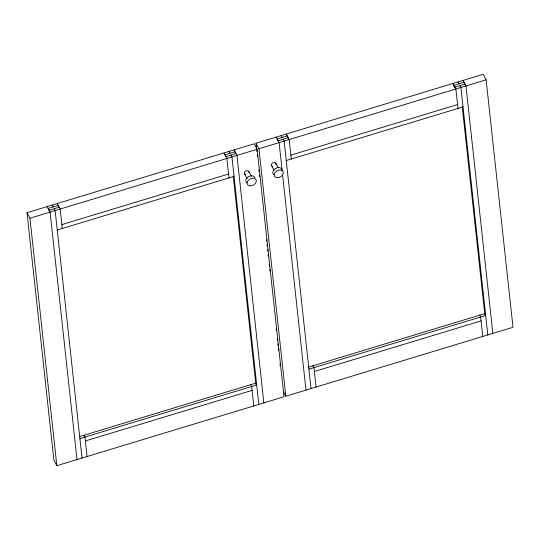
<?xml version="1.0" encoding="UTF-8"?>
<svg xmlns="http://www.w3.org/2000/svg" width="540" height="540" viewBox="0 0 540 540"><rect width="100%" height="100%" fill="white"/><g stroke="black" fill="none" stroke-linecap="round" stroke-linejoin="round"><path stroke-width="0.81" d="M27 212.706L254.171 143.782L257.114 149.29L284 396.772L56.828 465.696L53.885 460.188L27 212.706L29.943 218.214L56.828 465.696M256.912 151.585L256 143.228L483.172 74.304L486.115 79.812L513 327.294L285.829 396.218L283.257 391.399M48.134 208.427L58.212 205.369M224.924 154.791L235.001 151.733M277.135 138.949L287.213 135.891M464.002 82.256L453.924 85.313L454.1 86.947M49.113 210.263L59.191 207.212M225.902 156.627L235.98 153.569M278.113 140.785L288.191 137.727M454.903 87.149L464.981 84.092M29.943 218.214L257.114 149.29M256 143.228L258.944 148.736L486.115 79.812M61.864 224.6L228.575 174.022M290.864 155.122L457.576 104.537M57.247 230.02L234.036 176.378M286.247 160.535L463.037 106.9M79.643 436.556L255.717 383.137L256.696 384.973L79.907 438.608M308.644 367.072L484.718 313.652L485.696 315.488L308.907 369.131M85.367 440.971L252.079 390.386M314.368 371.493L481.079 320.909M463.016 80.419L465.966 85.928L492.851 333.41M463.887 82.289L464.866 84.125M457.981 81.945L458.96 83.781M459.945 85.617L460.924 87.453L487.809 334.935M455.018 87.109L454.039 85.273L454.214 86.913M452.945 83.471L455.888 88.985L458.001 108.425M479.675 315.185L480.661 317.021L482.774 336.467M286.227 134.055L289.177 139.563L291.283 159.01M287.098 135.925L288.077 137.761M281.192 135.581L282.17 137.423M283.156 139.259L284.135 141.095L311.02 388.577M278.228 140.751L277.25 138.915L277.425 140.549M276.156 137.113L279.099 142.621L282.096 170.215M275.832 163.222L278.087 167.447M271.472 165.497L274.111 170.424M248.812 171.423L251.444 176.351M234.016 149.897L236.959 155.405L263.844 402.887M234.887 151.767L235.865 153.603M244.451 173.698L247.084 178.625M228.98 151.423L229.959 153.259M230.945 155.095L231.923 156.938L258.809 404.42M225.038 154.757L226.017 156.593M223.938 152.955L226.888 158.463L229.001 177.91M312.964 365.762L313.949 367.598L316.062 387.045M250.675 384.662L251.66 386.498L253.773 405.945M57.227 203.533L60.17 209.048L62.282 228.488M58.097 205.409L59.076 207.245M52.191 205.065L53.17 206.901M54.155 208.737L55.134 210.573L82.019 458.055M49.228 210.229L48.249 208.393L48.425 210.033M47.149 206.591L50.099 212.105L76.984 459.581M83.963 435.247L84.942 437.083L87.055 456.53M462.213 106.522L484.832 314.705M282.548 174.393L305.984 390.103M258.944 148.736L285.829 396.218M257.276 154.933L257.452 156.607M258.91 169.978L259.092 171.653M259.45 175.001L259.632 176.668M266.45 239.375L266.625 241.049M266.99 244.391L267.172 246.065M267.536 249.413L267.719 251.08M268.083 254.428L268.265 256.095M269.17 264.458L269.352 266.132M269.716 269.474L269.899 271.148M276.163 328.84L276.345 330.507M277.256 338.87L277.439 340.544M277.803 343.886L277.978 345.56M278.343 348.901L278.525 350.575M279.983 363.953L280.159 365.627M233.213 176L255.832 384.183M246.942 182.857A4.914 3.456 -28.1 0 1 248.306 176.816A4.914 3.456 -28.1 0 1 254.927 177.775M245.646 174.454A2.457 1.728 -28.1 0 1 244.458 172.442A2.457 1.728 -28.1 0 1 247.239 170.647A2.457 1.728 -28.1 0 1 248.906 172.341M274.016 174.697A4.914 3.456 -28.1 0 1 275.805 168.345A4.914 3.456 -28.1 0 1 282.042 170.444M271.755 165.854A2.457 1.728 -28.1 0 1 273.463 162.581A2.457 1.728 -28.1 0 1 275.751 164.646M272.666 166.253A2.457 1.728 -28.1 0 1 272.16 166.111M250.25 185.875A4.914 3.456 -28.1 0 0 256.237 180.225A4.914 3.456 -28.1 0 0 248.616 180.043A4.914 3.456 -28.1 0 0 250.25 185.875M277.358 177.674A4.914 3.456 -28.1 0 0 283.237 171.963A4.914 3.456 -28.1 0 0 275.576 171.909A4.914 3.456 -28.1 0 0 277.358 177.674"/></g></svg>
